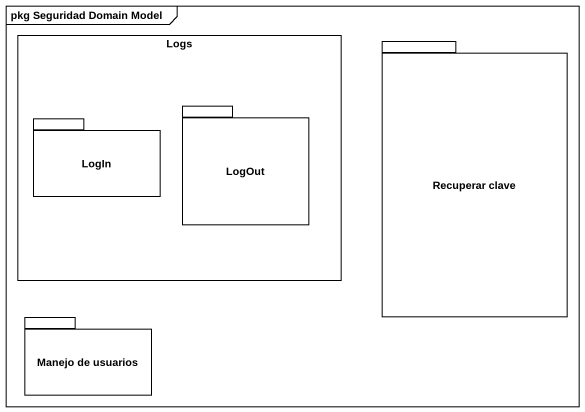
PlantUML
@startuml
mainframe pkg Seguridad Domain Model
rectangle Logs {
  package LogOut {
  }
  package LogIn {
  }
}
package "Recuperar clave" as Recuperar_clave {
}
package "Manejo de usuarios" as Manejo_de_usuarios {
}
@enduml
